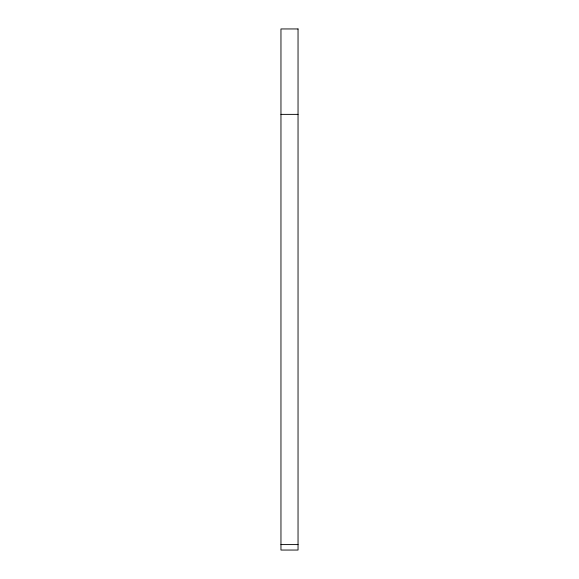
<?xml version="1.0" encoding="UTF-8"?>
<svg xmlns="http://www.w3.org/2000/svg" width="579" height="579" viewBox="0 0 579 579"><rect width="100%" height="100%" fill="white"/><g stroke="black" fill="none" stroke-linecap="round" stroke-linejoin="round"><path stroke-width="0.87" d="M280.96 114.374L298.04 114.374M280.96 544.586L298.04 544.586M298.04 28.95L280.96 28.95L280.96 550.05L298.04 550.05L298.04 28.95"/></g></svg>
